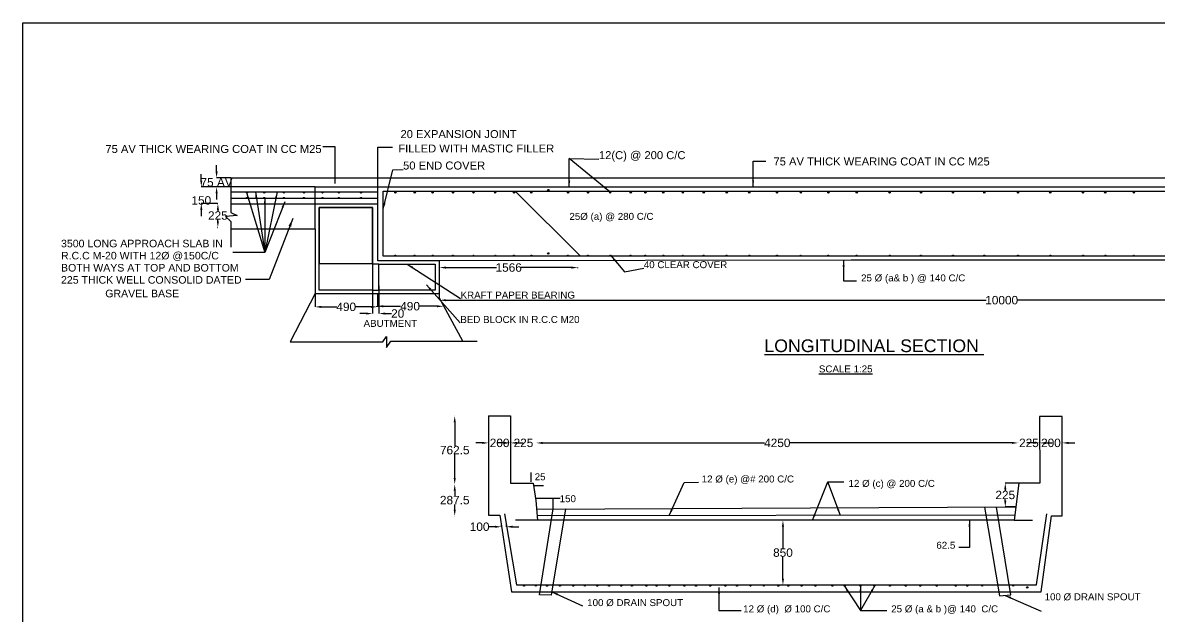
# Model space of a CAD drawing. Header units: inches. Extents: x 15593 to 60795, y -11444 to 15559.
# Drawn here: x 15593 to 42484, y 1489 to 15548 of the extents above; entities that cross this region are included whole.
import ezdxf

# ---------------------------------------------------------------- set-up
doc = ezdxf.new("R2010")
doc.units = ezdxf.units.IN
doc.header["$MEASUREMENT"] = 0
for name, color, linetype in [('DIMENSION', 7, 'Continuous'), ('DRAWING', 7, 'Continuous'), ('TEXT', 7, 'Continuous')]:
    doc.layers.add(name, color=color, linetype=linetype)
doc.styles.get("Standard").update_dxf_attribs({"font": 'arial.ttf'})
doc.dimstyles.get("Standard").update_dxf_attribs({"dimtxt": 200, "dimasz": 150, "dimexe": 0.18, "dimexo": 0.0625, "dimgap": 0.09, "dimtad": 0, "dimtih": 1, "dimtoh": 1, "dimdec": 4, "dimzin": 0, "dimdsep": 46, "dimtxsty": 'Standard', "dimcen": 0.09, "dimadec": 0, "dimazin": 0, "dimtfac": 1, "dimtdec": 4, "dimtofl": 0, "dimtmove": 0, "dimatfit": 3, "dimfxl": 0, "dimtolj": 1, "dimtzin": 0, "dimarcsym": 0})

# ---------------------------------------------------------------- blocks, each defined once
blk = doc.blocks.new('*D1')
at = {"layer": 'Defpoints', "color": 0, "transparency": 16777216}
for p in [(20513, 11874), (20180, 11660), (20513, 11660)]:
    blk.add_point(p, dxfattribs=at)
at = {"layer": 'DIMENSION', "color": 0, "lineweight": -2, "transparency": 16777216}
for p, q in [((20180, 12024), (20180, 12174)), ((20513, 11874), (20179, 11874)), ((20513, 11660), (20179, 11660)), ((20180, 11510), (20180, 11360))]:
    blk.add_line(p, q, dxfattribs=at)
at = {"layer": 'DIMENSION', "color": 0, "transparency": 16777216}
for points in [[(20155, 12024), (20205, 12024), (20180, 11874)], [(20155, 11510), (20205, 11510), (20180, 11660)]]:
    blk.add_solid(points, dxfattribs=at)
at = {"layer": 'DIMENSION', "color": 0, "transparency": 16777216, "insert": (20180, 11767), "char_height": 200, "attachment_point": 5}
blk.add_mtext('\\A1;75 AV', dxfattribs=at)
blk = doc.blocks.new('*D2')
at = {"layer": 'Defpoints', "color": 0, "transparency": 16777216}
for p in [(20205, 11660), (19818, 11263), (20205, 11263)]:
    blk.add_point(p, dxfattribs=at)
at = {"layer": 'DIMENSION', "color": 0, "lineweight": -2, "transparency": 16777216}
for p, q in [((19818, 11810), (19818, 11960)), ((20205, 11660), (19818, 11660)), ((20205, 11263), (19818, 11263)), ((19818, 11113), (19818, 10963))]:
    blk.add_line(p, q, dxfattribs=at)
at = {"layer": 'DIMENSION', "color": 0, "transparency": 16777216}
for points in [[(19793, 11810), (19843, 11810), (19818, 11660)], [(19793, 11113), (19843, 11113), (19818, 11263)]]:
    blk.add_solid(points, dxfattribs=at)
at = {"layer": 'DIMENSION', "color": 0, "transparency": 16777216, "insert": (19818, 11338), "char_height": 200, "attachment_point": 5}
blk.add_mtext('\\A1;150', dxfattribs=at)
blk = doc.blocks.new('*D3')
at = {"layer": 'Defpoints', "color": 0, "transparency": 16777216}
for p in [(20205, 11263), (20205, 10696), (20210, 10696)]:
    blk.add_point(p, dxfattribs=at)
at = {"layer": 'DIMENSION', "color": 0, "lineweight": -2, "transparency": 16777216}
for p, q in [((20205, 11263), (20210, 11263)), ((20210, 11113), (20210, 11082)), ((20210, 10846), (20210, 10878)), ((20205, 10696), (20210, 10696))]:
    blk.add_line(p, q, dxfattribs=at)
at = {"layer": 'DIMENSION', "color": 0, "transparency": 16777216}
for points in [[(20185, 11113), (20235, 11113), (20210, 11263)], [(20185, 10846), (20235, 10846), (20210, 10696)]]:
    blk.add_solid(points, dxfattribs=at)
at = {"layer": 'DIMENSION', "color": 0, "transparency": 16777216, "insert": (20210, 10980), "char_height": 200, "attachment_point": 5}
blk.add_mtext('\\A1;225', dxfattribs=at)
blk = doc.blocks.new('*D4')
at = {"layer": 'Defpoints', "color": 0, "transparency": 16777216}
for p in [(25455, 9733), (28726, 9748), (28726, 9733)]:
    blk.add_point(p, dxfattribs=at)
at = {"layer": 'DIMENSION', "color": 0, "lineweight": -2, "transparency": 16777216}
for p, q in [((25455, 9733), (25455, 9748)), ((25605, 9748), (26802, 9748)), ((28576, 9748), (27380, 9748)), ((28726, 9733), (28726, 9748))]:
    blk.add_line(p, q, dxfattribs=at)
at = {"layer": 'DIMENSION', "color": 0, "transparency": 16777216}
for points in [[(25605, 9773), (25605, 9723), (25455, 9748)], [(28576, 9773), (28576, 9723), (28726, 9748)]]:
    blk.add_solid(points, dxfattribs=at)
at = {"layer": 'DIMENSION', "color": 0, "transparency": 16777216, "insert": (27091, 9748), "char_height": 200, "attachment_point": 5}
blk.add_mtext('\\A1;1566', dxfattribs=at)
blk = doc.blocks.new('*D5')
at = {"layer": 'Defpoints', "color": 0, "transparency": 16777216}
for p in [(22511, 9135), (23983, 9135), (23983, 8817)]:
    blk.add_point(p, dxfattribs=at)
at = {"layer": 'DIMENSION', "color": 0, "lineweight": -2, "transparency": 16777216}
for p, q in [((22511, 9135), (22511, 8817)), ((23983, 9135), (23983, 8817)), ((22661, 8817), (23022, 8817)), ((23833, 8817), (23472, 8817))]:
    blk.add_line(p, q, dxfattribs=at)
at = {"layer": 'DIMENSION', "color": 0, "transparency": 16777216}
for points in [[(22661, 8842), (22661, 8792), (22511, 8817)], [(23833, 8842), (23833, 8792), (23983, 8817)]]:
    blk.add_solid(points, dxfattribs=at)
at = {"layer": 'DIMENSION', "color": 0, "transparency": 16777216, "insert": (23247, 8817), "char_height": 200, "attachment_point": 5}
blk.add_mtext('\\A1;490', dxfattribs=at)
blk = doc.blocks.new('*D6')
at = {"layer": 'Defpoints', "color": 0, "transparency": 16777216}
for p in [(25544, 8889), (23971, 8815), (25544, 8832)]:
    blk.add_point(p, dxfattribs=at)
at = {"layer": 'DIMENSION', "color": 0, "lineweight": -2, "transparency": 16777216}
for p, q in [((25544, 8889), (25544, 8832)), ((23971, 8815), (23971, 8832)), ((24121, 8832), (24533, 8832)), ((25394, 8832), (24983, 8832))]:
    blk.add_line(p, q, dxfattribs=at)
at = {"layer": 'DIMENSION', "color": 0, "transparency": 16777216}
for points in [[(24121, 8857), (24121, 8807), (23971, 8832)], [(25394, 8857), (25394, 8807), (25544, 8832)]]:
    blk.add_solid(points, dxfattribs=at)
at = {"layer": 'DIMENSION', "color": 0, "transparency": 16777216, "insert": (24758, 8832), "char_height": 200, "attachment_point": 5}
blk.add_mtext('\\A1;490', dxfattribs=at)
blk = doc.blocks.new('*D7')
at = {"layer": 'Defpoints', "color": 0, "transparency": 16777216}
for p in [(23869, 9313), (24020, 9313), (24020, 8659)]:
    blk.add_point(p, dxfattribs=at)
at = {"layer": 'DIMENSION', "color": 0, "lineweight": -2, "transparency": 16777216}
for p, q in [((23869, 9313), (23869, 8659)), ((24020, 9313), (24020, 8659)), ((23719, 8659), (23569, 8659)), ((24170, 8659), (24320, 8659))]:
    blk.add_line(p, q, dxfattribs=at)
at = {"layer": 'DIMENSION', "color": 0, "transparency": 16777216}
for points in [[(23719, 8684), (23719, 8634), (23869, 8659)], [(24170, 8684), (24170, 8634), (24020, 8659)]]:
    blk.add_solid(points, dxfattribs=at)
at = {"layer": 'DIMENSION', "color": 0, "transparency": 16777216, "insert": (24465, 8659), "char_height": 200, "attachment_point": 5}
blk.add_mtext('\\A1;20', dxfattribs=at)
blk = doc.blocks.new('*D8')
at = {"layer": 'Defpoints', "color": 0, "transparency": 16777216}
for p in [(25455, 9023), (52055, 9106), (52055, 8975)]:
    blk.add_point(p, dxfattribs=at)
at = {"layer": 'DIMENSION', "color": 0, "lineweight": -2, "transparency": 16777216}
for p, q in [((25455, 9023), (25455, 8975)), ((25605, 8975), (38389, 8975)), ((51905, 8975), (39122, 8975)), ((52055, 9106), (52055, 8975))]:
    blk.add_line(p, q, dxfattribs=at)
at = {"layer": 'DIMENSION', "color": 0, "transparency": 16777216}
for points in [[(25605, 9000), (25605, 8950), (25455, 8975)], [(51905, 9000), (51905, 8950), (52055, 8975)]]:
    blk.add_solid(points, dxfattribs=at)
at = {"layer": 'DIMENSION', "color": 0, "transparency": 16777216, "insert": (38755, 8975), "char_height": 200, "attachment_point": 5}
blk.add_mtext('\\A1;10000', dxfattribs=at)
blk = doc.blocks.new('*D22')
at = {"layer": 'Defpoints', "color": 0, "transparency": 16777216}
for p in [(25814, 6234), (25814, 4615), (25814, 4615)]:
    blk.add_point(p, dxfattribs=at)
at = {"layer": 'DIMENSION', "color": 0, "lineweight": -2, "transparency": 16777216}
for p, q in [((25814, 6234), (25814, 6234)), ((25814, 6084), (25814, 5526)), ((25814, 4765), (25814, 5322)), ((25814, 4615), (25814, 4615))]:
    blk.add_line(p, q, dxfattribs=at)
at = {"layer": 'DIMENSION', "color": 0, "transparency": 16777216}
for points in [[(25789, 6084), (25839, 6084), (25814, 6234)], [(25789, 4765), (25839, 4765), (25814, 4615)]]:
    blk.add_solid(points, dxfattribs=at)
at = {"layer": 'DIMENSION', "color": 0, "transparency": 16777216, "insert": (25814, 5424), "char_height": 200, "attachment_point": 5}
blk.add_mtext('\\A1;762.5', dxfattribs=at)
blk = doc.blocks.new('*D23')
at = {"layer": 'Defpoints', "color": 0, "transparency": 16777216}
for p in [(25814, 4615), (25814, 3863), (25814, 3863)]:
    blk.add_point(p, dxfattribs=at)
at = {"layer": 'DIMENSION', "color": 0, "lineweight": -2, "transparency": 16777216}
for p, q in [((25814, 4615), (25814, 4615)), ((25814, 4465), (25814, 4341)), ((25814, 4013), (25814, 4137)), ((25814, 3863), (25814, 3863))]:
    blk.add_line(p, q, dxfattribs=at)
at = {"layer": 'DIMENSION', "color": 0, "transparency": 16777216}
for points in [[(25789, 4465), (25839, 4465), (25814, 4615)], [(25789, 4013), (25839, 4013), (25814, 3863)]]:
    blk.add_solid(points, dxfattribs=at)
at = {"layer": 'DIMENSION', "color": 0, "transparency": 16777216, "insert": (25814, 4239), "char_height": 200, "attachment_point": 5}
blk.add_mtext('\\A1;287.5', dxfattribs=at)
blk = doc.blocks.new('*D24')
at = {"layer": 'Defpoints', "color": 0, "transparency": 16777216}
for p in [(26914, 3657), (26914, 3609), (27031, 3674)]:
    blk.add_point(p, dxfattribs=at)
at = {"layer": 'DIMENSION', "color": 0, "lineweight": -2, "transparency": 16777216}
for p, q in [((26764, 3609), (26614, 3609)), ((26914, 3657), (26914, 3609)), ((27031, 3674), (27031, 3609)), ((27181, 3609), (27331, 3609))]:
    blk.add_line(p, q, dxfattribs=at)
at = {"layer": 'DIMENSION', "color": 0, "transparency": 16777216}
for points in [[(26764, 3634), (26764, 3584), (26914, 3609)], [(27181, 3634), (27181, 3584), (27031, 3609)]]:
    blk.add_solid(points, dxfattribs=at)
at = {"layer": 'DIMENSION', "color": 0, "transparency": 16777216, "insert": (26403, 3609), "char_height": 200, "attachment_point": 5}
blk.add_mtext('\\A1;100', dxfattribs=at)
blk = doc.blocks.new('*D25')
at = {"layer": 'Defpoints', "color": 0, "transparency": 16777216}
for p in [(26615, 5595), (27136, 5595), (27136, 5595)]:
    blk.add_point(p, dxfattribs=at)
at = {"layer": 'DIMENSION', "color": 0, "lineweight": -2, "transparency": 16777216}
for p, q in [((26465, 5595), (26315, 5595)), ((26615, 5595), (26615, 5595)), ((27136, 5595), (27136, 5595)), ((27286, 5595), (27436, 5595))]:
    blk.add_line(p, q, dxfattribs=at)
at = {"layer": 'DIMENSION', "color": 0, "transparency": 16777216}
for points in [[(26465, 5620), (26465, 5570), (26615, 5595)], [(27286, 5620), (27286, 5570), (27136, 5595)]]:
    blk.add_solid(points, dxfattribs=at)
at = {"layer": 'DIMENSION', "color": 0, "transparency": 16777216, "insert": (26876, 5595), "char_height": 200, "attachment_point": 5}
blk.add_mtext('\\A1;200', dxfattribs=at)
blk = doc.blocks.new('*D26')
at = {"layer": 'Defpoints', "color": 0, "transparency": 16777216}
for p in [(27136, 5595), (27745, 5595), (27745, 5595)]:
    blk.add_point(p, dxfattribs=at)
at = {"layer": 'DIMENSION', "color": 0, "lineweight": -2, "transparency": 16777216}
for p, q in [((26986, 5595), (26836, 5595)), ((27136, 5595), (27136, 5595)), ((27745, 5595), (27745, 5595)), ((27895, 5595), (28045, 5595))]:
    blk.add_line(p, q, dxfattribs=at)
at = {"layer": 'DIMENSION', "color": 0, "transparency": 16777216}
for points in [[(26986, 5620), (26986, 5570), (27136, 5595)], [(27895, 5620), (27895, 5570), (27745, 5595)]]:
    blk.add_solid(points, dxfattribs=at)
at = {"layer": 'DIMENSION', "color": 0, "transparency": 16777216, "insert": (27440, 5595), "char_height": 200, "attachment_point": 5}
blk.add_mtext('\\A1;225', dxfattribs=at)
blk = doc.blocks.new('*D27')
at = {"layer": 'Defpoints', "color": 0, "transparency": 16777216}
for p in [(27745, 5595), (39147, 5595), (39147, 5595)]:
    blk.add_point(p, dxfattribs=at)
at = {"layer": 'DIMENSION', "color": 0, "lineweight": -2, "transparency": 16777216}
for p, q in [((27745, 5595), (27745, 5595)), ((27895, 5595), (33144, 5595)), ((38997, 5595), (33748, 5595)), ((39147, 5595), (39147, 5595))]:
    blk.add_line(p, q, dxfattribs=at)
at = {"layer": 'DIMENSION', "color": 0, "transparency": 16777216}
for points in [[(27895, 5620), (27895, 5570), (27745, 5595)], [(38997, 5620), (38997, 5570), (39147, 5595)]]:
    blk.add_solid(points, dxfattribs=at)
at = {"layer": 'DIMENSION', "color": 0, "transparency": 16777216, "insert": (33446, 5595), "char_height": 200, "attachment_point": 5}
blk.add_mtext('\\A1;4250', dxfattribs=at)
blk = doc.blocks.new('*D28')
at = {"layer": 'Defpoints', "color": 0, "transparency": 16777216}
for p in [(39147, 5595), (39653, 5599), (39653, 5595)]:
    blk.add_point(p, dxfattribs=at)
at = {"layer": 'DIMENSION', "color": 0, "lineweight": -2, "transparency": 16777216}
for p, q in [((38997, 5595), (38847, 5595)), ((39147, 5595), (39147, 5595)), ((39653, 5599), (39653, 5595)), ((39803, 5595), (39953, 5595))]:
    blk.add_line(p, q, dxfattribs=at)
at = {"layer": 'DIMENSION', "color": 0, "transparency": 16777216}
for points in [[(38997, 5620), (38997, 5570), (39147, 5595)], [(39803, 5620), (39803, 5570), (39653, 5595)]]:
    blk.add_solid(points, dxfattribs=at)
at = {"layer": 'DIMENSION', "color": 0, "transparency": 16777216, "insert": (39400, 5595), "char_height": 200, "attachment_point": 5}
blk.add_mtext('\\A1;225', dxfattribs=at)
blk = doc.blocks.new('*D29')
at = {"layer": 'Defpoints', "color": 0, "transparency": 16777216}
for p in [(39653, 5599), (40188, 5599), (40188, 5595)]:
    blk.add_point(p, dxfattribs=at)
at = {"layer": 'DIMENSION', "color": 0, "lineweight": -2, "transparency": 16777216}
for p, q in [((39503, 5595), (39353, 5595)), ((39653, 5599), (39653, 5595)), ((40188, 5599), (40188, 5595)), ((40338, 5595), (40488, 5595))]:
    blk.add_line(p, q, dxfattribs=at)
at = {"layer": 'DIMENSION', "color": 0, "transparency": 16777216}
for points in [[(39503, 5620), (39503, 5570), (39653, 5595)], [(40338, 5620), (40338, 5570), (40188, 5595)]]:
    blk.add_solid(points, dxfattribs=at)
at = {"layer": 'DIMENSION', "color": 0, "transparency": 16777216, "insert": (39920, 5595), "char_height": 200, "attachment_point": 5}
blk.add_mtext('\\A1;200', dxfattribs=at)
blk = doc.blocks.new('*D30')
at = {"layer": 'Defpoints', "color": 0, "transparency": 16777216}
for p in [(39164, 4645), (38840, 4079), (39093, 4079)]:
    blk.add_point(p, dxfattribs=at)
at = {"layer": 'DIMENSION', "color": 0, "lineweight": -2, "transparency": 16777216}
for p, q in [((39164, 4645), (38840, 4645)), ((38840, 4495), (38840, 4464)), ((38840, 4229), (38840, 4260)), ((39093, 4079), (38840, 4079))]:
    blk.add_line(p, q, dxfattribs=at)
at = {"layer": 'DIMENSION', "color": 0, "transparency": 16777216}
for points in [[(38815, 4495), (38865, 4495), (38840, 4645)], [(38815, 4229), (38865, 4229), (38840, 4079)]]:
    blk.add_solid(points, dxfattribs=at)
at = {"layer": 'DIMENSION', "color": 0, "transparency": 16777216, "insert": (38840, 4362), "char_height": 200, "attachment_point": 5}
blk.add_mtext('\\A1;225', dxfattribs=at)
blk = doc.blocks.new('*D31')
at = {"layer": 'Defpoints', "color": 0, "transparency": 16777216}
for p in [(33580, 3762), (33580, 2230), (33580, 2230)]:
    blk.add_point(p, dxfattribs=at)
at = {"layer": 'DIMENSION', "color": 0, "lineweight": -2, "transparency": 16777216}
for p, q in [((33580, 3762), (33580, 3762)), ((33580, 3612), (33580, 3098)), ((33580, 2380), (33580, 2894)), ((33580, 2230), (33580, 2230))]:
    blk.add_line(p, q, dxfattribs=at)
at = {"layer": 'DIMENSION', "color": 0, "transparency": 16777216}
for points in [[(33555, 3612), (33605, 3612), (33580, 3762)], [(33555, 2380), (33605, 2380), (33580, 2230)]]:
    blk.add_solid(points, dxfattribs=at)
at = {"layer": 'DIMENSION', "color": 0, "transparency": 16777216, "insert": (33580, 2996), "char_height": 200, "attachment_point": 5}
blk.add_mtext('\\A1;850', dxfattribs=at)

msp = doc.modelspace()

# ---------------------------------------------------------------- hatches: boundary and pattern name
at = {"layer": 'DRAWING'}
for points in [[(28043.22061, 11582.90197, 1), (28012.76946, 11582.90197, 1)], [(20917.08532, 11529.48581, 1), (20886.63416, 11529.48581, 1)], [(20886.63416, 11396.28312, 1), (20917.08532, 11396.28312, 1)], [(21321.58737, 11529.48581, 1), (21291.13622, 11529.48581, 1)], [(21291.13622, 11396.28312, 1), (21321.58737, 11396.28312, 1)], [(21784.93212, 11529.48581, 1), (21754.48097, 11529.48581, 1)], [(21754.48097, 11396.28312, 1), (21784.93212, 11396.28312, 1)], [(22261.99054, 11529.48581, 1), (22231.53939, 11529.48581, 1)], [(22231.53939, 11396.28312, 1), (22261.99054, 11396.28312, 1)], [(22701.69913, 11529.48581, 1), (22671.24798, 11529.48581, 1)], [(22671.24798, 11396.28312, 1), (22701.69913, 11396.28312, 1)], [(23086.26453, 11529.48581, 1), (23055.81338, 11529.48581, 1)], [(23055.81338, 11396.28312, 1), (23086.26453, 11396.28312, 1)], [(23614.25421, 11529.48581, 1), (23583.80306, 11529.48581, 1)], [(23583.80306, 11396.28312, 1), (23614.25421, 11396.28312, 1)], [(24426.59303, 11529.48581, 1), (24396.14188, 11529.48581, 1)], [(24882.18048, 11529.48581, 1), (24851.72932, 11529.48581, 1)], [(25305.41829, 11529.48581, 1), (25274.96713, 11529.48581, 1)], [(25789.85219, 11529.48581, 1), (25759.40103, 11529.48581, 1)], [(26272.65821, 11529.48581, 1), (26242.20706, 11529.48581, 1)], [(26785.63976, 11529.48581, 1), (26755.18861, 11529.48581, 1)], [(27233.95962, 11529.48581, 1), (27203.50846, 11529.48581, 1)], [(27639.17177, 11529.48581, 1), (27608.72062, 11529.48581, 1)], [(28511.06421, 11529.48581, 1), (28480.61305, 11529.48581, 1)], [(28985.24896, 11529.48581, 1), (28954.7978, 11529.48581, 1)], [(29506.85178, 11529.48581, 1), (29476.40062, 11529.48581, 1)], [(29993.96871, 11529.48581, 1), (29963.51755, 11529.48581, 1)], [(30341.56583, 11529.48581, 1), (30311.11468, 11529.48581, 1)], [(30764.02106, 11529.48581, 1), (30733.56991, 11529.48581, 1)], [(31225.27337, 11529.48581, 1), (31194.82222, 11529.48581, 1)], [(31721.01157, 11529.48581, 1), (31690.56041, 11529.48581, 1)], [(32264.16865, 11529.48581, 1), (32233.71749, 11529.48581, 1)], [(32798.70391, 11529.48581, 1), (32768.25276, 11529.48581, 1)], [(33453.94048, 11529.48581, 1), (33423.48933, 11529.48581, 1)], [(34018.65128, 11529.48581, 1), (33988.20013, 11529.48581, 1)], [(34669.57721, 11529.48581, 1), (34639.12606, 11529.48581, 1)], [(35341.81377, 11529.48581, 1), (35311.36261, 11529.48581, 1)], [(36117.75191, 11529.48581, 1), (36087.30076, 11529.48581, 1)], [(36863.51506, 11529.48581, 1), (36833.06391, 11529.48581, 1)], [(37617.89949, 11529.48581, 1), (37587.44834, 11529.48581, 1)], [(38359.35147, 11529.48581, 1), (38328.90032, 11529.48581, 1)], [(39156.84387, 11529.48581, 1), (39126.39272, 11529.48581, 1)], [(39919.84984, 11529.48581, 1), (39889.39868, 11529.48581, 1)], [(40691.47735, 11529.48581, 1), (40661.02619, 11529.48581, 1)], [(41220.6709, 11529.48581, 1), (41190.21974, 11529.48581, 1)], [(41897.46146, 11529.48581, 1), (41867.0103, 11529.48581, 1)], [(24396.14188, 10030.15143, 1), (24426.59303, 10030.15143, 1)], [(24851.72932, 10030.15143, 1), (24882.18048, 10030.15143, 1)], [(25274.96713, 10030.15143, 1), (25305.41829, 10030.15143, 1)], [(25759.40103, 10030.15143, 1), (25789.85219, 10030.15143, 1)], [(26242.20706, 10030.15143, 1), (26272.65821, 10030.15143, 1)], [(26755.18861, 10030.15143, 1), (26785.63976, 10030.15143, 1)], [(27203.50846, 10030.15143, 1), (27233.95962, 10030.15143, 1)], [(27608.72062, 10030.15143, 1), (27639.17177, 10030.15143, 1)], [(28012.76946, 10083.56759, 1), (28043.22061, 10083.56759, 1)], [(28480.61305, 10030.15143, 1), (28511.06421, 10030.15143, 1)], [(28954.7978, 10030.15143, 1), (28985.24896, 10030.15143, 1)], [(29476.40062, 10030.15143, 1), (29506.85178, 10030.15143, 1)], [(29963.51755, 10030.15143, 1), (29993.96871, 10030.15143, 1)], [(30311.11468, 10030.15143, 1), (30341.56583, 10030.15143, 1)], [(30733.56991, 10030.15143, 1), (30764.02106, 10030.15143, 1)], [(31194.82222, 10030.15143, 1), (31225.27337, 10030.15143, 1)], [(31690.56041, 10030.15143, 1), (31721.01157, 10030.15143, 1)], [(32233.71749, 10030.15143, 1), (32264.16865, 10030.15143, 1)], [(32768.25276, 10030.15143, 1), (32798.70391, 10030.15143, 1)], [(33423.48933, 10030.15143, 1), (33453.94048, 10030.15143, 1)], [(33988.20013, 10030.15143, 1), (34018.65128, 10030.15143, 1)], [(34639.12606, 10030.15143, 1), (34669.57721, 10030.15143, 1)], [(35311.36261, 10030.15143, 1), (35341.81377, 10030.15143, 1)], [(36087.30076, 10030.15143, 1), (36117.75191, 10030.15143, 1)], [(36833.06391, 10030.15143, 1), (36863.51506, 10030.15143, 1)], [(37587.44834, 10030.15143, 1), (37617.89949, 10030.15143, 1)], [(38328.90032, 10030.15143, 1), (38359.35147, 10030.15143, 1)], [(39126.39272, 10030.15143, 1), (39156.84387, 10030.15143, 1)], [(39889.39868, 10030.15143, 1), (39919.84984, 10030.15143, 1)], [(40661.02619, 10030.15143, 1), (40691.47735, 10030.15143, 1)], [(41190.21974, 10030.15143, 1), (41220.6709, 10030.15143, 1)], [(41867.0103, 10030.15143, 1), (41897.46146, 10030.15143, 1)], [(27467.31407, 2215.71099, 1), (27436.86291, 2215.71099, 1)], [(27747.12435, 2215.71099, 1), (27716.6732, 2215.71099, 1)], [(28012.20773, 2215.71099, 1), (27981.75658, 2215.71099, 1)], [(28321.47181, 2215.71099, 1), (28291.02066, 2215.71099, 1)], [(28638.09921, 2215.71099, 1), (28607.64805, 2215.71099, 1)], [(28906.86452, 2215.71099, 1), (28876.41336, 2215.71099, 1)], [(29205.08336, 2215.71099, 1), (29174.6322, 2215.71099, 1)], [(29477.53032, 2215.71099, 1), (29447.07917, 2215.71099, 1)], [(29772.06723, 2215.71099, 1), (29741.61608, 2215.71099, 1)], [(30026.10564, 2215.71099, 1), (29995.65449, 2215.71099, 1)], [(30361.1416, 2215.71099, 1), (30330.69044, 2215.71099, 1)], [(30607.81642, 2215.71099, 1), (30577.36527, 2215.71099, 1)], [(30906.03553, 2215.71099, 1), (30875.58438, 2215.71099, 1)], [(31259.48004, 2215.71099, 1), (31229.02889, 2215.71099, 1)], [(31537.62134, 2215.71099, 1), (31507.17019, 2215.71099, 1)], [(31878.00793, 2215.71099, 1), (31847.55678, 2215.71099, 1)], [(32229.78346, 2215.71099, 1), (32199.33231, 2215.71099, 1)], [(32510.23651, 2215.71099, 1), (32479.78536, 2215.71099, 1)], [(32826.22141, 2215.71099, 1), (32795.77025, 2215.71099, 1)], [(33142.8488, 2215.71099, 1), (33112.39765, 2215.71099, 1)], [(33485.24807, 2215.71099, 1), (33454.79692, 2215.71099, 1)], [(33722.85085, 2215.71099, 1), (33692.39969, 2215.71099, 1)], [(34039.47824, 2215.71099, 1), (34009.02709, 2215.71099, 1)], [(34359.78757, 2215.71099, 1), (34329.33641, 2215.71099, 1)], [(34761.09443, 2215.71099, 1), (34730.64328, 2215.71099, 1)], [(35055.63161, 2215.71099, 1), (35025.18046, 2215.71099, 1)], [(35423.80302, 2215.71099, 1), (35393.35187, 2215.71099, 1)], [(35755.15732, 2215.71099, 1), (35724.70616, 2215.71099, 1)], [(36130.69231, 2215.71099, 1), (36100.24116, 2215.71099, 1)], [(36497.3724, 2215.71099, 1), (36466.92124, 2215.71099, 1)], [(36847.13525, 2215.71099, 1), (36816.6841, 2215.71099, 1)], [(37230.03356, 2215.71099, 1), (37199.58241, 2215.71099, 1)], [(37679.20278, 2215.71099, 1), (37648.75163, 2215.71099, 1)], [(37959.01306, 2215.71099, 1), (37928.56191, 2215.71099, 1)], [(38308.77591, 2215.71099, 1), (38278.32476, 2215.71099, 1)], [(39041.43708, 2215.71099, 1), (39010.98592, 2215.71099, 1)], [(39376.4733, 2173.67347, 1), (39346.02214, 2173.67347, 1)]]:
    msp.add_hatch(color=250, dxfattribs=at).paths.add_polyline_path(points)

# ---------------------------------------------------------------- linework, layer by layer
at = {"layer": 'DIMENSION'}
for points in [[(27624.02444, 4674.05064), (27624.02444, 4892.62005)], [(27692.55723, 4589.78297), (27911.33564, 4589.78297)], [(27734.85144, 4283.44474), (28306.83782, 4283.44474)], [(28142.38983, 4035.02957), (28142.38983, 4280.65018)]]:
    msp.add_lwpolyline(points, dxfattribs=at)
at = {"layer": 'DRAWING'}
for points in [[(22692.29769, 12613.48322), (22974.0479, 12613.48322), (22974.0479, 11737.68344)], [(26007.33088, 8002.33534), (25455.42706, 9023.38903), (25455.42706, 9909.37572), (23992.68122, 9909.37572), (23992.68122, 12600.86156), (24344.91672, 12600.86156)], [(20513.12486, 11874.10778), (20513.12486, 11050.97674), (20663.98304, 10983.83067), (20386.61322, 10955.75135), (20513.43989, 10842.03948), (20513.43989, 10233.48423)], [(20513.12486, 11874.10778), (57487.07705, 11877.5634)], [(22510.99709, 11660.18908), (57483.67149, 11660.18908), (57487.07705, 11877.5634), (57487.07705, 12059.44174)], [(20513.43989, 10664.36607), (22510.99709, 10664.36607), (22510.99709, 11660.18908), (20513.12486, 11660.18908)], [(20513.12486, 11544.71139), (23992.68122, 11544.71139)], [(23992.68122, 11380.77687), (20513.12486, 11380.77687)], [(27245.62515, 11557.61029), (28788.71792, 10015.43319)], [(20513.12486, 11256.91532), (23992.68122, 11256.91532)], [(22510.99709, 10664.36607), (22510.99709, 9135.41299), (21918.00121, 7990.63525), (24111.43042, 7990.63525), (24196.16154, 8112.90927), (24196.16154, 7852.02398), (24301.64352, 8002.33534), (26341.14241, 8002.33534)], [(24020.43548, 9828.97596), (23868.96996, 9828.97596)], [(57929.93648, 9923.83579), (35194.96684, 9923.83579), (25455.42706, 9909.37572)], [(23868.96996, 9216.53085), (24020.43548, 9213.83082)], [(22510.99709, 9135.41299), (25455.42706, 9135.41299)], [(26615.4782, 6237.29588), (26615.4782, 3884.78852), (26879.9445, 3884.78852), (27154.12237, 2066.62799), (39686.65068, 2066.62799), (39935.35495, 3865.48757), (40188.04914, 3865.48757), (40188.04914, 6221.97631), (39648.25625, 6221.97631), (39659.10923, 4644.80345), (39163.92727, 4644.80345), (39052.57059, 3761.82051), (27254.18152, 3761.82051)], [(26615.4782, 6237.29588), (27135.99451, 6237.29588), (27135.99451, 4641.75299), (27673.1909, 4641.75299), (27731.78184, 4228.37519), (27772.82522, 3761.82051)], [(27749.31864, 4029.02816), (39092.61101, 4079.31384)], [(38348.28128, 4076.01417), (38699.97761, 1974.92774), (38970.99951, 1995.06903), (38632.14087, 4077.27254)], [(26989.91099, 3912.36301), (27277.35906, 2230.05544), (39576.49895, 2230.05544), (39819.87178, 3915.57804)], [(27749.31864, 4029.02816), (28430.96031, 4032.04993), (28099.2372, 1986.00833), (27815.91346, 1993.2668), (28143.44428, 4030.77534)], [(39068.04918, 3884.55522), (27763.5052, 3867.76446)], [(39054.01759, 3761.82051), (39487.86714, 3761.82051)]]:
    msp.add_lwpolyline(points, dxfattribs=at)
for points in [[(53351.28928, 10015.43319), (24120.19068, 10015.43319), (24120.19068, 11557.61029), (53351.28928, 11557.61029)], [(23868.96996, 9216.53085), (22609.72905, 9216.53085), (22609.72905, 11171.44202), (23868.96996, 11171.44202)], [(23868.96996, 11171.44202), (22609.72905, 11171.44202), (22609.72905, 9842.00739), (23868.96996, 9842.00739)], [(24020.43548, 9828.97596), (25354.40119, 9828.97596), (25354.40119, 9213.83082), (24020.43548, 9213.83082)]]:
    msp.add_lwpolyline(points, close=True, dxfattribs=at)
for centre in [(28027.99504, 11582.90197), (20901.85974, 11529.48581), (20901.85974, 11396.28312), (21306.36179, 11529.48581), (21306.36179, 11396.28312), (21769.70655, 11529.48581), (21769.70655, 11396.28312), (22246.76496, 11529.48581), (22246.76496, 11396.28312), (22686.47356, 11529.48581), (22686.47356, 11396.28312), (23071.03895, 11529.48581), (23071.03895, 11396.28312), (23599.02863, 11529.48581), (23599.02863, 11396.28312), (24411.36745, 11529.48581), (24866.9549, 11529.48581), (25290.19271, 11529.48581), (25774.62661, 11529.48581), (26257.43263, 11529.48581), (26770.41418, 11529.48581), (27218.73404, 11529.48581), (27623.94619, 11529.48581), (28495.83863, 11529.48581), (28970.02338, 11529.48581), (29491.6262, 11529.48581), (29978.74313, 11529.48581), (30326.34025, 11529.48581), (30748.79549, 11529.48581), (31210.04779, 11529.48581), (31705.78599, 11529.48581), (32248.94307, 11529.48581), (32783.47834, 11529.48581), (33438.71491, 11529.48581), (34003.4257, 11529.48581), (34654.35164, 11529.48581), (35326.58819, 11529.48581), (36102.52633, 11529.48581), (36848.28949, 11529.48581), (37602.67391, 11529.48581), (38344.12589, 11529.48581), (39141.61829, 11529.48581), (39904.62426, 11529.48581), (40676.25177, 11529.48581), (41205.44532, 11529.48581), (41882.23588, 11529.48581), (24411.36745, 10030.15143), (24866.9549, 10030.15143), (25290.19271, 10030.15143), (25774.62661, 10030.15143), (26257.43263, 10030.15143), (26770.41418, 10030.15143), (27218.73404, 10030.15143), (27623.94619, 10030.15143), (28027.99504, 10083.56759), (28495.83863, 10030.15143), (28970.02338, 10030.15143), (29491.6262, 10030.15143), (29978.74313, 10030.15143), (30326.34025, 10030.15143), (30748.79549, 10030.15143), (31210.04779, 10030.15143), (31705.78599, 10030.15143), (32248.94307, 10030.15143), (32783.47834, 10030.15143), (33438.71491, 10030.15143), (34003.4257, 10030.15143), (34654.35164, 10030.15143), (35326.58819, 10030.15143), (36102.52633, 10030.15143), (36848.28949, 10030.15143), (37602.67391, 10030.15143), (38344.12589, 10030.15143), (39141.61829, 10030.15143), (39904.62426, 10030.15143), (40676.25177, 10030.15143), (41205.44532, 10030.15143), (41882.23588, 10030.15143), (27452.08849, 2215.71099), (27731.89877, 2215.71099), (27996.98216, 2215.71099), (28306.24624, 2215.71099), (28622.87363, 2215.71099), (28891.63894, 2215.71099), (29189.85778, 2215.71099), (29462.30475, 2215.71099), (29756.84166, 2215.71099), (30010.88007, 2215.71099), (30345.91602, 2215.71099), (30592.59085, 2215.71099), (30890.80995, 2215.71099), (31244.25446, 2215.71099), (31522.39576, 2215.71099), (31862.78236, 2215.71099), (32214.55788, 2215.71099), (32495.01093, 2215.71099), (32810.99583, 2215.71099), (33127.62323, 2215.71099), (33470.02249, 2215.71099), (33707.62527, 2215.71099), (34024.25267, 2215.71099), (34344.56199, 2215.71099), (34745.86885, 2215.71099), (35040.40604, 2215.71099), (35408.57745, 2215.71099), (35739.93174, 2215.71099), (36115.46673, 2215.71099), (36482.14682, 2215.71099), (36831.90967, 2215.71099), (37214.80798, 2215.71099), (37663.9772, 2215.71099), (37943.78749, 2215.71099), (38293.55034, 2215.71099), (39026.2115, 2215.71099), (39361.24772, 2173.67347)]:
    msp.add_circle(centre, 15.22558, dxfattribs=at)
at = {"layer": 'TEXT'}
msp.add_lwpolyline([(15592.82273, 15548.033), (60747.2897, 15548.033), (60747.2897, -11441.56223), (15592.82273, -11441.56223)], close=True, dxfattribs=at)

# ---------------------------------------------------------------- texts
for s, height, p in [('20 EXPANSION JOINT', 189.3923001, (24530.99252, 12815.80812)), ('75 AV THICK WEARING COAT IN CC M25', 189.3923001, (17548.64954, 12462.54053)), ('FILLED WITH MASTIC FILLER ', 189.3923001, (24478.33738, 12473.84468)), ('12(C) @ 200 C/C', 189.3923001, (29226.08258, 12316.01534)), ('50 END COVER', 189.3923001, (24592.4236, 12070.50318)), ('75 AV THICK WEARING COAT IN CC M25', 189.3923001, (33356.03973, 12167.16998)), ('25Ø (a) @ 280 C/C', 165.1740635, (28527.2562, 10878.17481)), ('3500 LONG APPROACH SLAB IN ', 178.7411076, (16498.68874, 10228.80758)), ('R.C.C M-20 WITH 12Ø @150C/C', 178.7411076, (16498.68874, 9941.67572)), ('BOTH WAYS AT TOP AND BOTTOM', 178.7411076, (16498.68874, 9654.54385)), ('40 CLEAR COVER', 165.1740635, (30287.07817, 9734.3956)), ('225 THICK WELL CONSOLID DATED', 178.7411076, (16498.68874, 9367.41199)), ('25 Ø (a& b ) @ 140 C/C', 165.1740635, (35429.04289, 9420.36844)), ('GRAVEL BASE', 178.7411076, (17545.52276, 9044.73527)), ('KRAFT PAPER BEARING', 165.1740635, (25953.34896, 9014.1455)), ('ABUTMENT ', 165.174064, (23657.53689, 8343.70275)), ('BED BLOCK IN R.C.C M20', 165.1740635, (25946.42988, 8436.41553)), ('%%ULONGITUDINAL SECTION ', 300, (33140.31463, 7746.28099)), ('%%USCALE 1:25', 165.1740635, (34430.13521, 7264.78603)), ('25', 165.174064, (27705.79226, 4711.0822)), ('12 Ø (e) @# 200 C/C', 165.1740635, (31658.13957, 4657.85152)), ('12 Ø (c) @ 200 C/C', 165.1740635, (35131.32573, 4553.74587)), ('150', 165.174064, (28296.94136, 4191.36762)), ('62.5', 165.174064, (37209.3719, 3088.66732)), ('100 Ø DRAIN SPOUT ', 165.1740635, (28947.96064, 1729.84869)), ('100 Ø DRAIN SPOUT', 165.1740635, (39770.94737, 1868.00358)), ('12 Ø (d)  Ø 100 C/C ', 165.1740635, (32638.22092, 1582.36566)), ('25 Ø (a & b )@ 140  C/C', 165.1740635, (36141.46786, 1581.71303))]:
    msp.add_text(s, height=height, dxfattribs=at).set_placement(p)

# ---------------------------------------------------------------- dimensions: what is measured, and where the dimension line sits
at = {"layer": 'DIMENSION'}
for base, p1, p2, text, picture, middle in [((20179.62656, 11660.18908), (20513.12486, 11874.10778), (20513.12486, 11660.18908), '75 AV', '*D1', (20179.62656, 11767.14843)), ((20210.28961, 10696.46617), (20204.56406, 11263.09311), (20204.56406, 10696.46617), '225', '*D3', (20210.28961, 10979.77964)), ((25814.15265, 3862.9885), (25814.15265, 4614.89138), (25814.15265, 3862.9885), '287.5', '*D23', (25814.15265, 4238.93994)), ((38839.88489, 4079.31384), (39163.92727, 4644.80345), (39092.61101, 4079.31384), '225', '*D30', (38839.88489, 4362.05865)), ((33580.48177, 2230.05544), (33580.48177, 3761.82051), (33580.48177, 2230.05544), '850', '*D31', (33580.48177, 2995.93798))]:
    dim = msp.add_linear_dim(base=base, p1=p1, p2=p2, angle=90, text=text, dimstyle='Standard', dxfattribs=at)
    dim.commit()
    dim.dimension.update_dxf_attribs({"geometry": picture, "text_midpoint": middle})
for base, p1, p2, text, picture, middle in [((19818.34965, 11263.09311), (20204.62656, 11660.18908), (20204.62656, 11263.09311), '150', '*D2', (19818.34965, 11338.09311)), ((25814.15265, 4614.89138), (25814.15265, 6233.694), (25814.15265, 4614.89138), '762.5', '*D22', (25814.15265, 5424.29269))]:
    dim = msp.add_linear_dim(base=base, p1=p1, p2=p2, angle=90, text=text, dimstyle='Standard', dxfattribs=at)
    dim.commit()
    dim.dimension.update_dxf_attribs({"geometry": picture, "text_midpoint": middle, "dimtype": 160})
for base, p1, p2, text, picture, middle in [((28726.25605, 9747.94815), (25455.42706, 9732.83758), (28726.25605, 9732.83758), '1566', '*D4', (27090.84155, 9747.94815)), ((24020.43548, 8659.46776), (23868.96996, 9313.10042), (24020.43548, 9313.10042), '20', '*D7', (24465.13667, 8659.46776)), ((23983.21207, 8817.24122), (22510.99709, 9135.41299), (23983.21207, 9135.41299), '490', '*D5', (23247.10458, 8817.24122)), ((25544.37987, 8832.26722), (23971.31177, 8815.25784), (25544.37987, 8889.27498), '490', '*D6', (24757.84582, 8832.26722)), ((52055.09713, 8974.7134), (25455.42706, 9023.38903), (52055.09713, 9105.60686), '10000', '*D8', (38755.26209, 8974.7134)), ((27135.99451, 5594.72857), (26615.4782, 5594.72857), (27135.99451, 5594.72857), '200', '*D25', (26875.73635, 5594.72857)), ((27744.62874, 5594.90857), (27135.99451, 5594.90857), (27744.62874, 5594.90857), '225', '*D26', (27440.31162, 5594.90857)), ((39147.34878, 5595.08857), (27744.62874, 5595.08857), (39147.34878, 5595.08857), '4250', '*D27', (33445.98876, 5595.08857)), ((39652.54489, 5595.08857), (39147.34878, 5595.26857), (39652.54489, 5598.74497), '225', '*D28', (39399.94684, 5595.08857)), ((40188.04914, 5594.90857), (39652.54489, 5598.74497), (40188.04914, 5598.74497), '200', '*D29', (39920.29701, 5594.90857)), ((26914.30944, 3609.01338), (27030.56466, 3674.43495), (26914.30944, 3656.90371), '100', '*D24', (26403.03254, 3609.01338))]:
    dim = msp.add_linear_dim(base=base, p1=p1, p2=p2, text=text, dimstyle='Standard', dxfattribs=at)
    dim.commit()
    dim.dimension.update_dxf_attribs({"geometry": picture, "text_midpoint": middle})

# ---------------------------------------------------------------- leaders
at = {"layer": 'DRAWING'}
for points, override in [([(28522.02416, 11660.18908), (28522.02416, 12334.50902), (29226.08258, 12316.01534)], {"dimgap": 0.09, "dimtad": 0}), ([(29486.75591, 11543.91143), (28522.02416, 12334.50902)], {"dimgap": 0.09, "dimtad": 0}), ([(32873.60426, 11660.18908), (32873.60426, 12265.41843), (33174.87153, 12265.41843)], {"dimgap": 0.09, "dimtad": 0}), ([(24120.19068, 11129.77137), (24346.08587, 12062.35053), (24592.4236, 12070.50318)], {"dimgap": 0.09, "dimtad": 0}), ([(21319.26974, 11404.35796), (21319.26974, 10107.76224), (20567.78879, 10107.76224)], {"dimgap": 0.09, "dimtad": 0}), ([(20886.63416, 11529.48581), (21319.26974, 10107.76224)], {"dimgap": 0.09, "dimtad": 0}), ([(21100.05802, 11544.71139), (21319.26974, 10107.76224)], {"dimgap": 0.09, "dimtad": 0}), ([(21616.67261, 11544.71139), (21319.26974, 10107.76224)], {"dimgap": 0.09, "dimtad": 0}), ([(21792.79118, 11307.92391), (21319.26974, 10107.76224)], {"dimgap": 0.09, "dimtad": 0}), ([(21983.79279, 10909.99048), (21425.14854, 9465.1279), (20862.52982, 9465.1279)], {"dimasz": 200, "dimgap": 0.09, "dimtad": 0}), ([(29502.59054, 10040.7156), (29829.40385, 9646.68475), (30287.07817, 9734.3956)], {"dimgap": 0.09, "dimtad": 0}), ([(24687.41834, 9828.97596), (25953.34896, 9014.1455)], {"dimgap": 0.09, "dimtad": 0}), ([(35015.44929, 9923.56927), (35015.44929, 9431.8391), (35321.91119, 9431.8391)], {"dimgap": 0.09, "dimtad": 0}), ([(25142.32986, 9342.13442), (25946.42988, 8436.41553)], {"dimgap": 0.09, "dimtad": 0}), ([(30886.12524, 3872.40252), (31245.90004, 4659.84569), (31585.11194, 4663.26814)], {"dimgap": 0.09, "dimtad": 0}), ([(34278.93482, 3761.82051), (34637.93739, 4669.43726), (35024.10771, 4669.43726)], {"dimgap": 0.09, "dimtad": 0}), ([(34937.92162, 3878.4207), (34637.93739, 4669.43726)], {"dimgap": 0.09, "dimtad": 0}), ([(37992.7505, 3761.82051), (37992.7505, 3114.63275), (37743.84635, 3114.63275)], {"dimgap": 0.09, "dimtad": 0}), ([(32066.57975, 2174.50416), (32066.57975, 1625.41968), (32588.6027, 1625.41968)], {"dimgap": 0.09, "dimtad": 0}), ([(35032.80648, 2202.51762), (35411.61813, 1623.99859)], {"dimgap": 0.09, "dimtad": 0}), ([(35411.61813, 2200.79213), (35411.61813, 1623.99859), (36037.15626, 1623.99859)], {"dimgap": 0.09, "dimtad": 0}), ([(35755.15732, 2215.71099), (35411.61813, 1623.99859)], {"dimgap": 0.09, "dimtad": 0}), ([(28112.308, 2066.62799), (28838.14926, 1732.75246)], {"dimgap": 0.09, "dimtad": 0}), ([(38835.48856, 1984.99839), (39688.52714, 1608.36787)], {"dimgap": 0.09, "dimtad": 0})]:
    msp.add_leader(points, dimstyle='Standard', override=override, dxfattribs=at)

doc.saveas('drawing.dxf')
